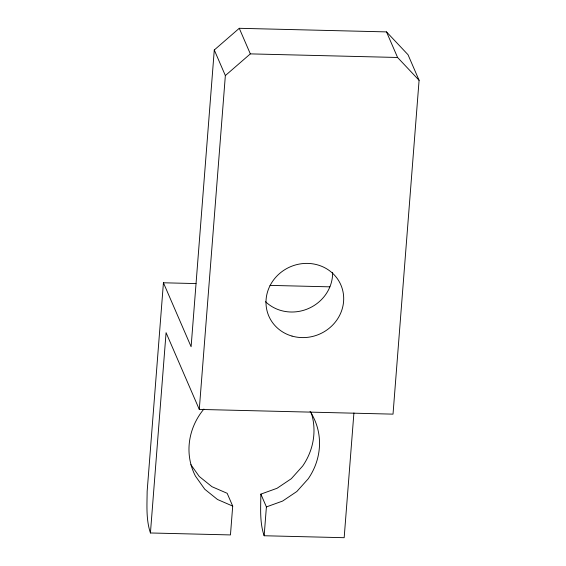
<?xml version="1.0" encoding="UTF-8"?>
<svg xmlns="http://www.w3.org/2000/svg" width="566" height="566" viewBox="0 0 566 566"><rect width="100%" height="100%" fill="white"/><g stroke="black" fill="none" stroke-linecap="round" stroke-linejoin="round"><path stroke-width="0.85" d="M311.13 412.352A65.939 61.637 -23.4 0 1 302.661 466.051L291.306 478.709L277.05 488.281L260.862 494.125C260.742 507.957 259.575 522.475 264.152 535.747L344.17 537.7L353.913 412.947M196.013 283.58L163.433 282.781L147.146 491.352C147.026 505.19 145.957 519.666 150.429 532.974L230.454 534.927L232.704 506.096L227.171 493.304L211.953 486.696L199.246 476.459L190.862 464.651M150.429 532.974L166.071 332.666L199.282 409.416L393.023 414.142L419.088 80.301L408.022 54.718L386.507 31.894L239.269 28.3L214.281 49.992L191.11 346.739L163.433 282.781M199.282 409.416L225.353 75.568L214.281 49.992M264.152 535.747L266.402 506.917L260.862 494.125M225.353 75.568L250.335 53.883L397.58 57.477L419.088 80.301M266.402 506.917L282.59 501.073L296.839 491.5L308.194 478.843A65.939 61.637 -23.4 0 0 310.062 411.404M269.989 285.384L329.872 286.842M232.704 506.096L217.493 499.488L204.779 489.25L195.447 476.098A65.939 61.637 -23.4 0 1 203.894 409.055M386.507 31.894L397.58 57.477M239.269 28.3L250.335 53.883M332.617 272.338A39.245 36.691 -23.4 0 1 308.52 308.512A39.245 36.691 -23.4 0 1 265.56 301.72M292.014 336.084A39.245 36.691 -23.4 0 0 343.017 291.808A39.245 36.691 -23.4 0 0 279.491 273.597A39.245 36.691 -23.4 0 0 292.014 336.084"/></g></svg>
